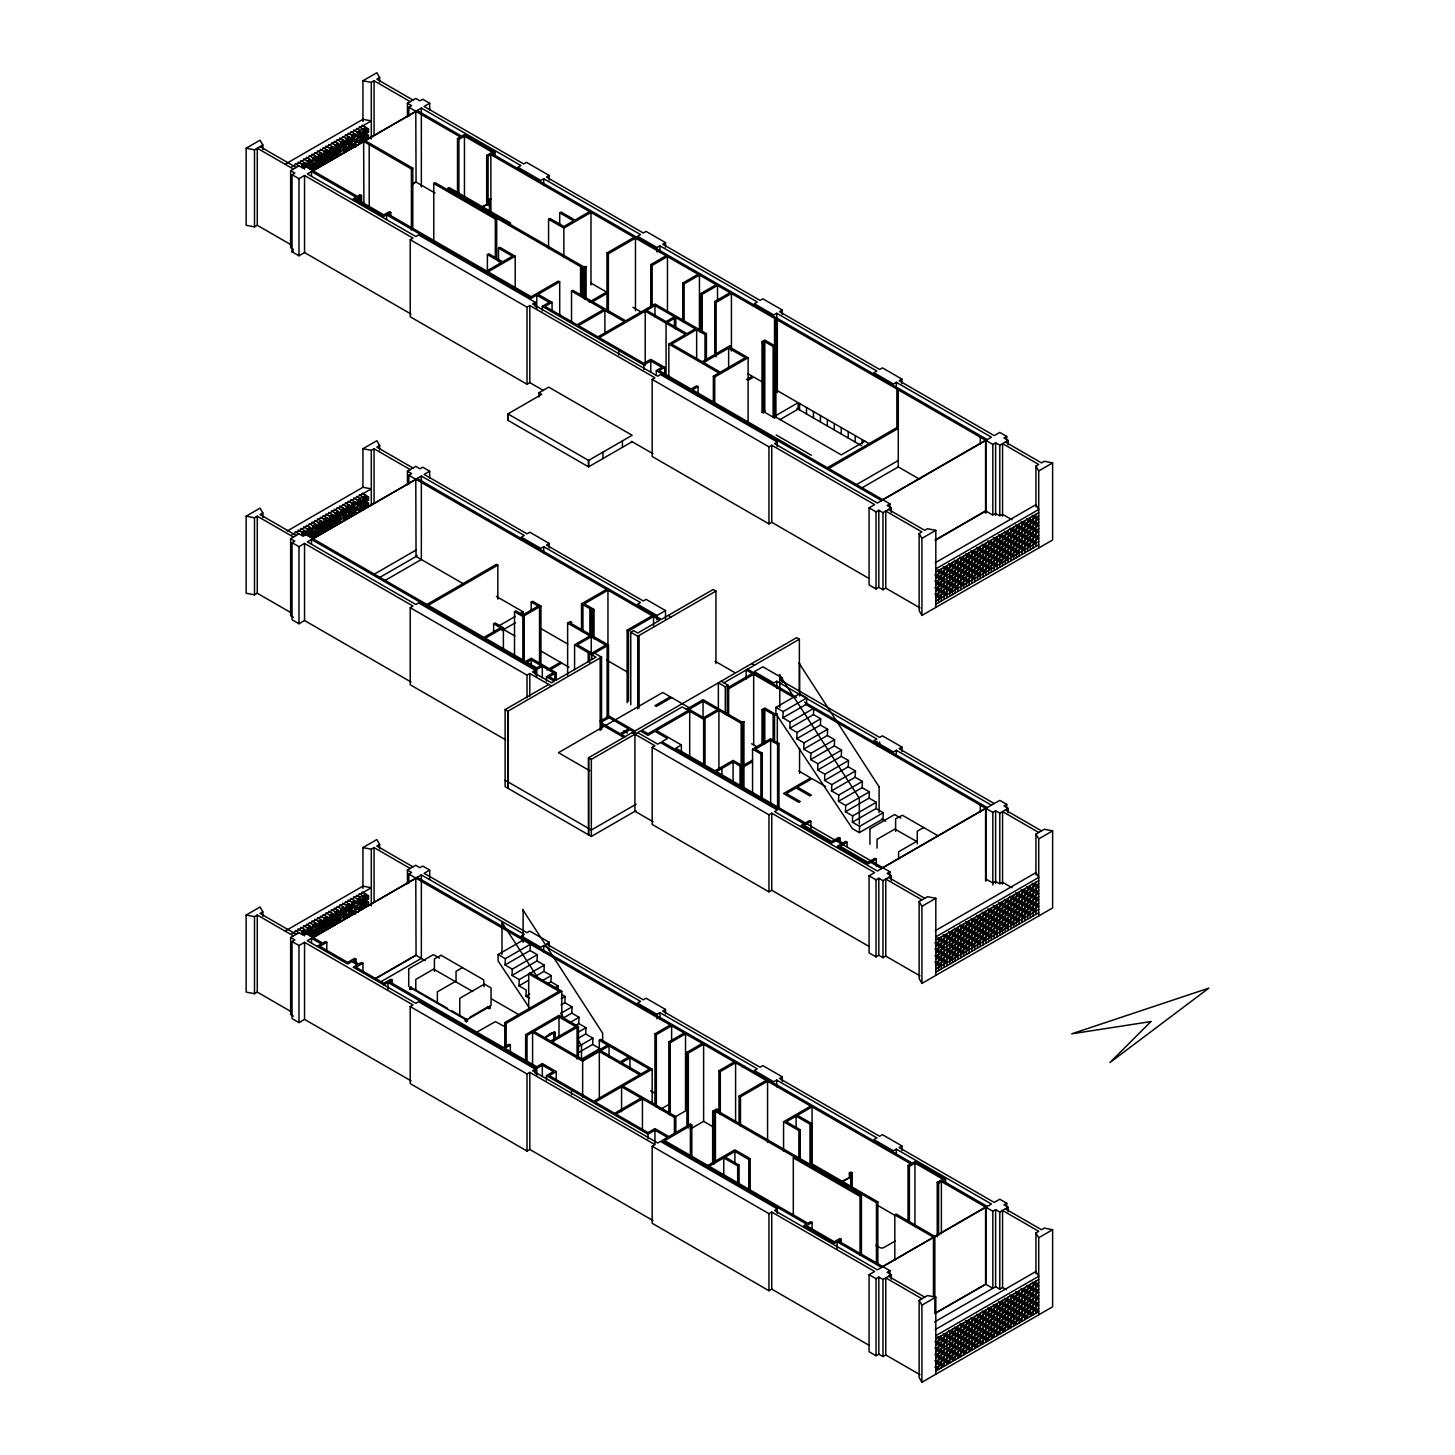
<?xml version="1.0" encoding="UTF-8"?>
<svg xmlns="http://www.w3.org/2000/svg" width="1455" height="1455" viewBox="0 0 1455 1455"><rect width="100%" height="100%" fill="white"/><g stroke="black" fill="none" stroke-linecap="round" stroke-linejoin="round"><path stroke-width="1.5" d="M505.049 964.956L505.34 958.7L530.366 944.259L530.075 950.515L505.049 964.956L512.287 969.139L537.313 954.68L530.075 950.515M512.014 975.396L537.04 960.955L544.261 965.12L519.235 979.579L512.014 975.396L512.287 969.139M529.529 998.366L525.91 996.275L526.183 990.018L518.962 985.835L519.235 979.579M537.04 960.955L537.313 954.68M534.367 976.942L543.988 971.394L544.261 965.12M547.08 984.053L550.936 981.816L551.209 975.559L543.988 971.394M557.993 990.164L558.174 985.999L550.936 981.816M560.993 1004.914L564.849 1002.695L565.122 996.439L561.503 994.347M564.104 1017.572L571.797 1013.135L572.07 1006.86L564.849 1002.695M574.907 1025.793L578.744 1023.574L579.035 1017.3L571.797 1013.135M577.999 1038.452L585.692 1033.996L585.983 1027.739L578.744 1023.574M579.181 1052.22L592.658 1044.435L592.931 1038.179L585.692 1033.996M782.863 717.824L806.507 704.184L813.745 708.367L790.101 722.007L782.863 717.824L783.154 711.568L806.779 697.927L799.559 693.744L775.915 707.403L775.915 713.823L852.394 828.623L859.341 832.624L882.985 818.983L883.258 812.727L876.037 808.543L852.394 822.202L859.632 826.367L883.258 812.727M789.829 728.264L813.454 714.623L820.693 718.788L797.049 732.447L789.829 728.264L790.101 722.007M796.776 738.704L820.42 725.063L827.64 729.228L803.997 742.887L796.776 738.704L797.049 732.447M803.724 749.143L827.368 735.502L834.588 739.667L810.962 753.308L803.724 749.143L803.997 742.887M806.507 704.184L806.779 697.927M810.671 759.583L834.315 745.924L841.554 750.107L817.91 763.748L810.671 759.583L810.962 753.308M813.454 714.623L813.745 708.367M817.637 770.022L841.263 756.364L848.501 760.547L824.858 774.187L817.637 770.022L817.91 763.748M820.42 725.063L820.693 718.788M824.585 780.444L848.229 766.803L855.449 770.968L831.824 784.627L824.585 780.444L824.858 774.187M827.368 735.502L827.64 729.228M831.533 790.883L855.176 777.243L862.397 781.408L838.771 795.067L831.533 790.883L831.824 784.627M834.315 745.924L834.588 739.667M838.48 801.323L862.124 787.682L869.363 791.847L845.719 805.488L838.48 801.323L838.771 795.067M841.263 756.364L841.554 750.107M845.446 811.763L869.072 798.104L876.31 802.287L852.666 815.928L845.446 811.763L845.719 805.488M848.229 766.803L848.501 760.547M852.394 822.202L852.666 815.928M855.176 777.243L855.449 770.968M859.341 832.624L859.632 826.367M862.124 787.682L862.397 781.408M869.072 798.104L869.363 791.847M876.037 808.543L876.31 802.287M291.527 245.058L257.28 225.289L254.498 226.889L246.15 225.289L246.15 148.21L260.045 140.189L262.828 145.009L262.828 149.538M362.95 121.583L362.95 80.771L376.845 72.75L379.628 77.57L379.628 82.098M246.15 148.21L254.498 149.81L262.828 145.009M362.95 80.771L371.298 82.389L374.062 80.771L410.219 101.65M379.628 77.57L376.845 79.17L413.002 100.049M285.289 164.142L362.95 119.31L371.298 120.911L291.891 166.761M293.419 249.369L290.636 247.75L290.636 170.69L298.984 165.87M407.436 116.855L407.436 103.25L415.784 98.431L419.949 100.85L422.732 99.249L429.698 103.25L429.698 110.053M353.674 130.022L368.515 138.571L368.515 135.37L310.115 169.089L310.115 159.45L307.332 161.05L307.332 167.471L368.515 132.15L368.515 128.949L301.767 167.471L301.767 164.269L304.55 162.669L304.55 169.089M411.074 314.08L304.55 252.57L298.984 255.789L292.037 251.77L292.037 174.709L294.819 173.09L290.636 170.69M305.932 166.67L303.149 168.289L295.274 163.724M408.837 116.345L408.837 107.27L411.62 105.669L407.436 103.25M292.037 174.709L298.984 178.71L304.55 175.509L413.002 238.129L410.219 239.729L410.219 316.79L527.019 384.229L529.802 382.629L543.497 390.522M777.316 446.558L777.316 442.029L774.533 443.63L877.42 503.048L991.437 437.209L896.335 382.301L893.388 383.993L873.928 372.753L876.874 371.061L776.752 313.262L773.805 314.953L754.345 303.713L757.291 302.022L659.952 245.822L657.005 247.532L637.545 236.292L640.491 234.582L543.715 178.71L540.769 180.42L517.962 167.252L520.908 165.543L421.35 108.07L307.332 173.909L415.784 236.51L418.567 234.91L535.367 302.349L535.367 306.878M429.698 103.25L424.132 106.47L523.691 163.942L526.474 162.342L549.263 175.509L549.263 180.038M313.171 170.853L416.057 111.453M370.589 143.79L369.206 144.591L369.206 208.065M361.549 202.372L361.549 195.57L360.167 194.77L357.384 196.37L298.057 162.123M457.507 192.988L457.507 138.571L460.289 136.97L408.837 107.27M361.549 195.57L356.002 198.789L383.811 214.849L389.358 211.63L390.758 212.43L390.758 216.959M457.507 138.571L458.889 139.389L464.454 136.17L492.263 152.229L486.698 155.43L486.698 205.3M363.914 205.01L363.641 141.39L411.401 168.962L412.784 168.162L412.784 229.363M292.037 251.77L293.419 250.969M411.911 184.167L415.784 181.93M412.183 184.33L416.057 182.093L434.99 193.024M433.772 240.148L433.772 183.476L435.154 182.675L581.945 267.429L580.563 268.229L580.563 295.42M542.315 310.897L542.315 306.368L549.263 302.349L536.75 295.129L531.202 298.33L386.594 214.849L383.811 216.449L353.219 198.789L356.002 197.189L311.497 171.49L311.497 176.019M390.758 212.43L387.976 214.031L531.202 296.729L558.302 281.07L559.702 281.87L559.702 315.881M486.698 155.43L488.098 156.231L490.862 154.63L634.089 237.329L606.971 252.97L606.971 309.642M495.046 156.758L495.046 152.229L492.263 153.83L987.272 439.628M472.93 204.482L474.33 203.682M489.498 199.862L490.917 199.044L488.098 199.044L489.498 199.862L489.498 212.721M481.096 207.174L489.498 203.136L481.805 207.574M549.263 175.509L546.498 177.11L643.274 232.982L646.056 231.381L665.517 242.621L665.517 247.15M433.772 183.476L495.318 219.014L496.701 218.214L496.701 259.008M509.268 223.852L510.65 223.052L449.104 187.513L447.722 188.332L583.346 266.629L586.11 266.629L586.11 298.348M487.389 270.448L487.389 254.589L488.789 253.77L502.684 261.809L512.415 256.189L498.519 248.15L498.519 261.755M498.519 248.15L499.902 247.35L515.197 256.189L515.197 287.926M548.571 248.732L548.571 219.25L549.972 218.45L563.867 226.489L573.597 220.869L559.702 212.83L559.702 224.161M559.702 212.83L561.084 212.03L574.998 220.069L589.602 211.63M486.698 271.03L501.302 262.609L487.389 254.589M488.098 271.849L515.197 256.189M548.571 219.25L563.867 228.089L590.985 212.43L590.985 284.962M559.702 281.87L538.15 294.31L552.045 302.349L552.045 311.406M580.563 268.229L581.945 269.029L586.11 266.629M606.971 252.97L608.372 253.77L635.471 238.129L666.063 255.789L650.767 264.61L650.767 307.678M410.219 239.729L527.019 307.169L529.802 305.55L654.95 377.809L652.167 379.409L652.167 456.488L768.968 523.909L771.75 522.309L868.817 578.344M535.367 302.349L532.585 303.95L657.733 376.208L660.515 374.59L777.316 442.029M552.045 302.349L545.098 306.368L577.071 324.829L603.498 309.569L571.524 291.109L571.524 322.846M571.524 291.109L572.906 290.309L625.741 320.809L654.95 303.95L706.403 333.65L706.403 360.858M665.517 242.621L662.734 244.222L760.074 300.421L762.838 298.821L782.317 310.06L782.317 314.589M650.767 264.61L652.167 265.41L667.463 256.589L698.054 274.249L682.759 283.07L682.759 321.61M589.239 302.076L606.553 292.073L590.966 283.07M591.585 302.331L607.954 292.873M291.527 613.01L257.28 593.24L254.498 594.84L246.15 593.24L246.15 516.179L260.045 508.141L262.828 512.96L262.828 517.489M287.235 530.984L362.95 487.28L362.95 448.74L376.845 440.719L379.628 445.521L379.628 450.068M604.898 310.37L578.472 325.629L597.932 336.869L624.359 321.61L604.898 310.37L604.898 333.05M246.15 516.179L254.498 517.78L257.28 516.179L293.419 537.04M262.828 512.96L260.045 514.561L296.202 535.44M362.95 448.74L371.298 450.341L374.062 448.74L410.219 469.619M379.628 445.521L376.845 447.14L413.002 468.001M682.759 283.07L684.141 283.889L699.437 275.05L716.133 284.689L700.837 293.51L700.837 332.049M668.845 378.1L668.845 344.089L685.541 334.45L645.22 311.17L599.333 337.669L643.819 363.35L650.767 359.349L664.68 367.369L664.68 374.171M674.411 316.79L654.95 305.55L646.602 310.37L666.063 321.61L674.411 316.79L674.411 328.121M700.837 293.51L702.219 294.31L717.515 285.489L730.028 292.71L714.732 301.549L714.732 355.948M291.891 534.731L371.298 488.88L362.95 487.28M538.987 397.015L538.987 392.741L548.717 387.121L632.143 435.281L588.584 460.435L588.548 466.873L632.143 441.702M293.419 617.32L290.636 615.72L290.636 538.659L298.984 533.84M407.436 484.824L407.436 471.22L415.784 466.4L419.949 468.801L422.732 467.201L429.698 471.22L429.698 478.022M675.811 317.59L667.463 322.41L686.924 333.65L695.272 328.83L675.811 317.59L675.811 328.939M353.674 497.974L368.515 506.54L368.515 503.321L310.115 537.04L310.115 527.419L307.332 529.02L307.332 535.44L368.515 500.12L368.515 496.901L301.767 535.44L301.767 532.221L304.55 530.62L304.55 533.84M411.074 682.031L304.55 620.539L298.984 623.74L292.037 619.739L292.037 542.66L294.819 541.06L290.636 538.659M305.932 534.64L303.149 536.24L295.274 531.693M408.837 484.297L408.837 475.239L411.62 473.621L407.436 471.22M714.732 301.549L716.133 302.349L731.429 293.51L775.915 319.209L774.533 320.009L774.533 417.949L775.915 417.149L841.263 454.869L864.907 441.229M292.037 542.66L298.984 546.68L304.55 543.461L413.002 606.08L410.219 607.699L410.219 684.759L505.613 739.831M665.517 619.648L665.517 610.573L657.005 615.483L637.545 604.243L640.491 602.552L543.715 546.68L540.769 548.371L521.308 537.131L524.237 535.44L421.35 476.04L307.332 541.86L415.784 604.48L418.567 602.879L535.367 670.3L535.367 674.847M429.698 471.22L424.132 474.421L527.019 533.84L529.802 532.221L549.263 543.461L549.263 548.008M313.171 538.805L416.057 479.404M706.403 333.65L705.002 334.45L696.654 329.648L671.628 344.089L702.219 361.749L730.028 345.69L731.429 346.49L730.028 347.309L748.106 357.73L748.106 423.478M542.315 306.368L643.819 364.969L650.767 360.949L661.898 367.369L656.332 370.589L656.332 375.117M664.68 367.369L659.115 370.589L691.107 389.049L696.654 385.83L698.054 386.63L698.054 395.705M782.317 310.06L779.534 311.661L879.638 369.461L882.421 367.86L901.9 379.1L901.9 383.629M728.646 348.109L703.62 362.55L720.298 372.189L745.324 357.73L728.646 348.109L728.646 368.497M774.533 320.009L777.316 320.009L992.837 444.43L995.62 442.829L999.785 445.248L1008.133 440.429L1008.133 444.957M762.02 341.689L764.803 340.07L775.915 346.49L774.533 347.309L764.803 341.689L762.02 341.689L762.02 412.329L764.803 412.329L774.533 417.949M713.35 403.399L713.35 376.208L718.915 372.989L668.845 344.089M698.054 386.63L692.489 389.849L889.933 503.848L889.933 508.377M713.35 376.208L714.732 377.009L748.106 357.73M373.353 574.707L416.057 550.045M417.185 555.519L415.784 556.319L463.709 583.982M379.173 577.762L416.057 556.483L415.784 479.241M384.466 580.818L421.35 559.52L421.35 476.04M746.506 379.537L752.271 376.208L747.688 373.553M747.888 380.337L753.672 377.009L763.348 382.592M426.533 604.698L496.428 564.34L497.828 565.14L497.828 599.151M427.934 605.498L497.828 565.14M762.02 412.329L764.803 410.728M549.263 543.461L546.498 545.079L643.274 600.951L646.056 599.333L665.517 610.573M774.533 416.348L798.158 402.689L798.158 409.11L779.989 419.622M652.167 379.409L768.968 446.849L771.75 445.248L874.637 504.649L869.072 507.85L869.072 584.928L876.037 588.948L878.82 587.329L882.985 589.748L885.768 588.129L920.015 607.917M901.9 379.1L899.117 380.701L994.22 435.609L999.785 432.39L1006.733 436.409L1006.733 440.938M493.645 632.816L493.645 623.74L495.046 622.94L503.394 627.76L503.394 650.421M514.506 657.042L514.506 611.7L515.907 610.9L522.854 614.919L538.15 606.08L531.202 602.079L531.202 611.136M531.202 602.079L532.585 601.261L540.933 606.08L540.933 665.026M498.101 626.323L515.434 616.32M519.271 614.083L523.127 611.864L523.127 616.156M503.394 627.76L485.315 638.199L525.637 661.479L531.202 658.26L556.228 672.719L556.228 679.521M514.506 611.7L522.854 616.52L540.933 606.08M501.957 630.524L515.434 622.74M581.527 631.034L581.527 603.843L606.553 589.384M827.004 467.928L896.88 427.588L898.281 428.388L828.386 468.728M567.632 675.247L567.632 623.104L570.415 621.503L571.797 622.304L570.415 623.104L608.499 645.092L608.499 717.642M589.875 635.198L589.875 610.263L591.257 609.463L581.527 603.843M589.875 610.263L591.257 611.064L594.04 609.463L594.04 638.927M531.202 659.879L527.019 662.28L536.75 667.9L540.933 665.499L531.202 659.879L531.202 666.663M574.58 669.718L574.58 644.783L589.875 635.944L567.632 623.104M591.257 636.744L577.362 644.783L591.821 653.131L605.717 645.092L591.257 636.744L591.257 654.877M855.576 485.152L898.281 460.489M410.219 607.699L527.019 675.12L529.802 673.519L551.5 686.051M535.367 670.3L532.585 671.919L551.5 682.832L554.282 681.231L546.498 676.739L546.498 681.267M311.497 543.988L311.497 539.459L536.75 669.5L542.315 666.299L554.828 673.519L554.828 680.322M861.396 488.207L898.281 466.91L919.76 479.313M546.971 670.028L560.393 662.28M550.281 669.718L561.794 663.08M546.498 676.739L553.446 672.719M627.141 702.71L627.141 630.161L652.167 615.72M556.228 672.719L549.263 676.739L555.664 680.431L595.986 657.151L574.58 644.783M627.141 630.161L628.524 630.979L653.55 616.52L653.55 625.595M608.499 645.092L591.821 654.732L591.821 659.261M630.761 704.784L630.761 632.252L633.525 630.652L637.708 633.052L659.952 620.212L408.837 475.239M636.053 810.635L591.33 836.443L505.121 786.664L505.121 709.604L548.717 684.432M601.552 729.683L601.552 657.151L507.922 711.204L505.121 709.604M630.761 632.252L637.708 636.271L715.951 591.094L715.951 663.625M882.676 499.647L985.581 440.247L985.581 512.778M869.072 507.85L876.037 511.869L878.82 510.269L882.985 512.669L891.333 507.85L891.333 512.396M889.933 503.848L887.15 505.449L891.333 507.85M1006.733 436.409L1003.95 438.01L1008.133 440.429M291.527 1011.88L257.28 992.092L254.498 993.71L246.15 992.092L246.15 915.031L260.045 907.011L262.828 911.812L262.828 916.359M362.95 888.405L362.95 847.592L376.845 839.571L379.628 844.391L379.628 848.92M246.15 915.031L254.498 916.632L257.28 915.031L293.419 935.911M262.828 911.812L260.045 913.431L296.202 934.292M362.95 847.592L371.298 849.211L374.062 847.592L410.219 868.471M379.628 844.391L376.845 845.992L413.002 866.871M1005.35 442.029L1041.489 462.908L1044.272 461.29L1052.62 462.908L1052.62 539.969L921.924 615.429L919.142 610.609L919.142 533.549L921.924 531.948L885.768 511.069L885.768 588.129M1035.942 506.922L1035.942 466.109L1038.725 464.509L1002.568 443.63L1002.568 516.161M599.969 721.316L607.663 716.879M921.924 615.429L921.924 538.368L935.82 530.329L935.82 607.408M1038.725 547.989L1038.725 470.929L1052.62 462.908M935.092 540.041L985.581 510.887L992.837 515.088L995.62 513.47L999.785 515.888L1002.568 514.288L1012.08 519.781M935.401 540.205L985.872 511.069M670.246 696.8L654.95 705.639L656.332 706.439L671.628 697.6M285.289 930.964L362.95 886.131L371.298 887.732L291.891 933.583M799.377 691.398L799.377 639.254L796.613 637.654L588.584 757.764L588.584 834.824L588.548 757.764L591.33 759.383L640.491 730.992L648.002 735.339L654.95 731.319L667.463 738.54L661.898 741.759L803.978 823.785M723.917 682.832L799.377 639.254M935.219 562.794L1035.942 504.649L1038.725 509.468L935.82 568.869M293.419 1016.19L290.636 1014.572L290.636 937.511L298.984 932.691M407.436 883.676L407.436 870.072L415.784 865.252L419.949 867.671L422.732 866.052L429.698 870.072L429.698 879.147M686.378 709.331L703.056 699.691L741.159 721.68L743.942 721.68L743.942 787.428M718.352 710.04L718.352 682.832L725.299 686.851L728.082 685.232L728.082 714.714M687.76 710.131L703.056 701.292L703.056 717.169M688.324 710.44L648.002 733.72L641.873 730.192L682.195 706.912L703.62 719.279L718.915 710.44L718.915 769.386M727.245 715.169L727.245 687.96L752.271 673.519M353.674 896.826L368.515 905.392L368.515 902.191L310.115 935.911L310.115 926.271L307.332 927.872L307.332 934.292L368.515 898.972L368.515 895.771L301.767 934.292L301.767 931.091L304.55 929.472L304.55 935.911M727.245 687.96L728.646 688.779L753.672 674.32L753.672 744.596M411.074 1080.883L304.55 1019.391L298.984 1022.61L292.037 1018.591L292.037 941.53L294.819 939.912L290.636 937.511M305.932 933.492L303.149 935.092L295.274 930.545M408.837 883.149L408.837 874.091L411.62 872.491L407.436 870.072M935.82 572.088L1038.725 512.669M935.82 575.289L1038.725 515.888M292.037 941.53L298.984 945.532L304.55 942.331L413.002 1004.95L410.219 1006.551L410.219 1083.611L527.019 1151.051L529.802 1149.45L652.986 1220.563M777.316 1213.379L777.316 1208.85L774.533 1210.451L877.42 1269.851L991.437 1204.031L896.335 1149.123L893.388 1150.814L873.928 1139.574L876.874 1137.883L776.752 1080.083L773.805 1081.774L754.345 1070.534L757.291 1068.843L659.952 1012.644L657.005 1014.353L637.545 1003.113L640.491 1001.404L543.715 945.532L540.769 947.241L521.308 936.001L524.237 934.292L421.35 874.892L307.332 940.712L347.654 963.992L351.819 961.591L357.384 964.811L353.219 967.211L415.784 1003.332L418.567 1001.731L535.367 1069.17L535.367 1073.699M429.698 870.072L424.132 873.291L527.019 932.691L529.802 931.091L549.263 942.331L549.263 946.859M313.171 937.675L416.057 878.256M935.82 578.508L1038.725 519.089L1032.232 515.343M935.82 581.709L1038.725 522.309M868.817 946.314L771.75 890.278L768.968 891.879L652.167 824.439L652.167 747.379L654.95 745.76L632.143 732.611M717.515 709.64L703.62 717.679L689.161 709.331M935.82 584.928L1038.725 525.528L1026.666 518.562M935.82 588.129L1038.725 528.729M317.063 946.332L321.228 943.931L311.497 938.311L311.497 942.84M991.437 805.179L896.335 750.271L893.388 751.962L873.928 740.722L876.874 739.031L776.752 681.231L773.805 682.922L754.345 671.683L762.838 666.772L782.317 678.012L782.317 682.54M782.317 678.012L779.534 679.612L879.638 737.412L882.421 735.812L901.9 747.052L901.9 751.58M326.793 951.388L326.793 942.331L319.845 946.332L347.654 962.392L354.602 958.372L356.002 959.191L356.002 963.719M935.82 591.348L1038.725 531.948L1021.101 521.781M935.82 594.568L1038.725 535.149M935.82 597.769L1038.725 538.368L1015.535 524.982M681.358 754.036L681.358 744.96L675.811 748.179L715.023 770.823L733.084 760.383L741.432 765.203L741.432 787.864M935.82 600.988L1038.725 541.569M935.82 604.189L1038.725 544.788M762.02 743.651L762.02 709.64L764.803 708.039L775.915 714.46M701.674 700.492L741.159 723.299L743.942 721.68M762.02 709.64L764.803 709.64L774.533 715.26L777.316 713.659L777.316 743.123M356.002 959.191L353.219 960.791L358.785 963.992L361.549 962.392L362.95 963.192L362.95 972.267M636.053 804.215L591.33 830.023L505.14 780.244M362.95 963.192L356.002 967.211L383.811 983.271L390.758 979.251L392.141 980.052L392.141 984.58M752.562 794.466L752.562 749.143L770.641 738.704L778.971 743.523L778.971 809.253M741.432 765.203L740.049 766.003L733.084 761.984L716.406 771.623L889.933 871.8L889.933 876.346M778.971 743.523L777.588 744.323L770.641 740.304L755.345 749.143L762.293 753.163L762.293 798.486M752.562 749.143L760.892 753.963L762.293 753.163M742.941 765.603L752.635 760.019M375.008 978.706L415.784 955.171L425.26 960.646M375.299 978.869L416.057 955.335L415.784 878.111M742.396 767.531L752.09 761.947M380.573 981.925L421.35 958.39L421.35 874.892M408.764 968.83L433.39 954.625L439.519 958.154M383.811 984.871L387.976 982.471L536.75 1068.37L542.315 1065.151L553.446 1071.571L546.498 1075.591L546.498 1080.119M392.141 980.052L389.358 981.652L503.394 1047.491L508.941 1044.272L510.341 1045.072L510.341 1051.874M410.783 987.945L411.838 987.327L411.838 988.964L409.71 988.964L409.71 987.327L466.4 1020.064L490.062 1006.405M409.71 988.964L410.783 988.345M462.435 967.593L456.052 971.285L456.052 981.889M529.438 1008.006L498.101 960.955L498.101 954.535L523.127 940.076M455.36 981.47L437.355 991.874L437.355 1003.295M652.167 747.379L768.968 814.8L771.75 813.2L874.637 872.6L869.072 875.819L869.072 952.88L876.037 956.899L878.82 955.298L882.985 957.699L885.768 956.099L920.015 975.868M549.263 942.331L546.498 943.931L643.274 999.803L646.056 998.203L665.517 1009.443L665.517 1013.971M901.9 747.052L899.117 748.652L994.22 803.56M528.692 1010.061L528.692 973.795L530.075 972.995M518.962 985.835L528.583 980.27M470.038 1017.136L488.243 1006.642M465.345 1021.083L466.4 1021.701L466.4 1018.846L465.345 1019.446L465.345 1021.083L467.455 1021.083L467.455 1019.446M487.952 1008.024L489.007 1008.642L487.952 1006.405L487.952 1008.024L490.062 1008.024L490.062 1005.587M810.926 828.168L810.926 821.366L803.978 825.385L831.787 841.445L838.735 837.425L840.117 838.226L840.117 842.772M466.4 1021.701L467.455 1021.083M489.007 1008.642L490.062 1008.024M541.587 981.125L551.209 975.559M525.91 996.275L529.765 994.056M477.04 1032.05L495.391 1021.628L506.285 1027.412M554.319 988.218L558.174 985.999M504.776 1047.545L504.776 1022.61L560.393 990.491M504.776 1022.61L506.158 1023.411L561.794 991.291L561.794 1018.5M561.266 998.657L565.122 996.439M840.117 838.226L831.787 843.045L801.196 825.385L809.544 820.565L810.926 821.366M841.517 843.845L837.352 846.264L867.944 863.924L876.274 859.105L876.274 865.907M869.999 828.768L894.607 814.564L900.736 818.092M847.083 846.774L847.083 842.245L840.117 846.264L867.944 862.306L874.892 858.305L876.274 859.105M560.521 1013.535L572.07 1006.86M525.637 1061.841L525.637 1034.65L559.011 1015.372L578.472 1026.612L578.472 1058.349M510.341 1045.072L504.776 1048.291L536.75 1066.751L542.315 1063.55L556.228 1071.571L556.228 1080.647M525.637 1034.65L527.019 1035.451L532.585 1032.232L582.637 1061.132L599.333 1051.51L639.654 1074.79L593.767 1101.271L549.263 1075.591L556.228 1071.571M559.011 1016.99L533.967 1031.431L550.663 1041.071L575.689 1026.612L559.011 1016.99L559.011 1037.379M548.735 1034.632L552.191 1032.632M569.396 1022.865L579.035 1017.3M545.552 1036.797L552.463 1032.795M545.152 1037.833L554.882 1032.213L554.882 1038.852M578.472 1026.612L552.045 1041.871L582.637 1059.531L607.663 1045.072L599.333 1040.27L599.333 1099.107M923.652 827.531L917.287 831.205L917.287 843.936M578.272 1032.195L585.983 1027.739M882.676 867.617L985.599 808.234L985.599 880.766M410.219 1006.551L527.019 1073.972L529.802 1072.371L654.95 1144.63L652.167 1146.231L652.167 1223.291L768.968 1290.73L771.75 1289.13L868.817 1345.166M535.367 1069.17L532.585 1070.771L657.733 1143.012L660.515 1141.411L777.316 1208.85M577.526 1047.073L592.931 1038.179M869.072 875.819L876.037 879.839L878.82 878.22L882.985 880.639L891.333 875.819L891.333 880.348M889.933 871.8L887.15 873.418L891.333 875.819M805.324 704.147L992.837 812.399L995.62 810.799L999.785 813.2L1008.133 808.38L1008.133 812.927M1006.733 808.907L1006.733 804.379L1003.95 805.979L1008.133 808.38M599.333 1040.27L600.715 1039.47L652.167 1069.17L652.167 1103.163M665.517 1009.443L662.734 1011.043L760.074 1067.243L762.838 1065.624L782.317 1076.864L782.317 1081.411M580.636 1059.731L599.878 1048.619L592.658 1044.435M609.063 1045.89L600.715 1050.692L620.194 1061.932L628.524 1057.13L609.063 1045.89L609.063 1057.221M604.334 1054.384L605.717 1053.584M614.065 1048.782L615.465 1047.964M662.734 1020.683L664.117 1019.882M654.95 1104.109L654.95 1033.85L670.246 1025.011L408.837 874.091M654.95 1033.85L656.332 1034.65L671.628 1025.811L684.141 1033.032L668.845 1041.871L668.845 1114.403M629.924 1057.93L621.576 1062.75L641.037 1073.972L649.385 1069.17L629.924 1057.93L629.924 1069.261M668.845 1041.871L670.246 1042.671L685.541 1033.85L702.219 1043.471L686.924 1052.311L686.924 1127.116M1035.942 874.873L1035.942 834.079L1044.272 829.259L1052.62 830.86L1052.62 907.938L921.924 983.398L919.142 978.578L919.142 901.5L927.472 896.698L935.82 898.299L935.82 975.359M921.924 983.398L921.924 906.32L935.82 898.299M1038.725 915.959L1038.725 838.898L1052.62 830.86M621.576 1086.83L595.15 1102.072L614.628 1113.311L641.037 1098.07L621.576 1086.83L621.576 1111.765M652.167 1069.17L622.958 1086.03L675.811 1116.531L675.811 1132.39M686.924 1052.311L688.324 1053.111L703.62 1044.272L734.211 1061.932L718.915 1070.771L718.915 1111.565M674.411 1133.19L674.411 1117.331L642.437 1098.871L616.011 1114.112L648.002 1132.59L654.95 1128.571L668.845 1136.591L690.398 1124.151L691.798 1124.951L691.798 1156.689M935.219 930.745L1035.942 872.618L1038.725 877.42L935.82 936.838M935.82 940.039L1038.725 880.639M935.82 943.258L1038.725 883.84M935.82 946.459L1038.725 887.059L1032.232 883.312M718.915 1070.771L720.298 1071.571L735.593 1062.75L766.185 1080.41L739.067 1096.052L739.067 1123.26M935.82 949.678L1038.725 890.278M660.17 1109.51L669.718 1103.981M935.82 952.88L1038.725 893.479L1026.666 886.532M743.378 1067.243L744.778 1066.442M935.82 956.099L1038.725 896.698M935.82 959.318L1038.725 899.899L1021.101 889.733M935.82 962.519L1038.725 903.119M935.82 965.738L1038.725 906.32L1015.535 892.952M674.065 1117.531L685.541 1110.911L685.541 1033.85M546.498 1075.591L648.002 1134.191L654.95 1130.171L667.463 1137.392L661.898 1140.611L806.507 1224.11L803.724 1225.71L834.315 1243.37L837.098 1241.77L881.585 1267.451M935.82 968.939L1038.725 909.539M935.82 972.158L1038.725 912.74M712.659 1163.436L712.659 1111.311L716.824 1108.91L718.206 1109.71L716.824 1110.511L876.456 1202.667L877.856 1201.866L877.856 1265.341M691.798 1124.951L664.68 1140.611L807.907 1223.291L810.671 1221.691L812.072 1222.491L812.072 1229.293M712.659 1111.311L715.424 1111.311L861.433 1195.61L861.433 1254.537M739.067 1096.052L740.468 1096.852L767.567 1081.211L910.794 1163.891L908.011 1165.491L908.011 1222.164M690.234 1129.08L703.62 1121.35L713.168 1126.861M782.317 1076.864L779.534 1078.482L879.638 1136.282L882.421 1134.664L901.9 1145.903L901.9 1150.45M707.785 1165.491L734.902 1149.85L750.198 1158.671L750.198 1190.408M783.572 1151.214L783.572 1121.75L810.671 1106.091M709.167 1166.292L723.772 1157.871L737.685 1165.891L739.067 1165.091L739.067 1185.498M750.198 1158.671L748.798 1159.471L734.902 1151.451L725.172 1157.071L739.067 1165.091M811.381 1164.146L811.381 1123.351L809.98 1124.151L796.085 1116.13L786.355 1121.75L800.25 1129.771L800.25 1159.235M783.572 1121.75L798.868 1130.571L800.25 1129.771M793.302 1214.543L793.302 1157.871L794.685 1157.071M809.707 1164.146L811.108 1163.327L877.856 1201.866M828.059 1176.331L829.459 1175.531M652.167 1146.231L768.968 1213.67L771.75 1212.051L874.637 1271.47L869.072 1274.671L869.072 1351.75L876.037 1355.751L878.82 1354.15L882.985 1356.569L885.768 1354.951L920.015 1374.72M849.374 1177.15L849.374 1172.876L850.775 1172.057L852.194 1172.876L852.194 1187.862M849.374 1172.876L852.194 1172.876M901.9 1145.903L899.117 1147.522L994.22 1202.43L999.785 1199.211L1006.733 1203.23L1006.733 1207.759M840.444 1182.097L850.775 1176.95L841.154 1182.515M812.072 1222.491L806.507 1225.71L834.315 1241.77L839.881 1238.551L841.263 1239.351L841.263 1243.88M908.011 1165.491L909.411 1166.292L914.959 1163.091L942.767 1179.15L937.22 1182.351L937.22 1236.75M793.302 1157.871L860.032 1196.41L861.433 1195.61M841.263 1239.351L838.48 1240.951L889.933 1270.67L889.933 1275.198M937.22 1182.351L938.602 1183.151L941.385 1181.551L992.837 1211.251L995.62 1209.651L999.785 1212.051L1008.133 1207.25L1008.133 1211.779M945.55 1183.679L945.55 1179.15L942.767 1180.751L987.272 1206.431M894.807 1260.212L894.807 1214.87L896.189 1214.07L934.856 1236.386L934.856 1313.447L985.872 1284.31L985.872 1207.25M895.298 1240.97L883.913 1247.535A2.91 1.673 0 0 1 879.802 1247.535L875.928 1245.298M882.712 1266.487L985.599 1207.086L985.599 1284.147L934.856 1313.447M869.072 1274.671L876.037 1278.69L878.82 1277.09L882.985 1279.491L891.333 1274.671L891.333 1279.218M889.933 1270.67L887.15 1272.27L891.333 1274.671M1006.733 1203.23L1003.95 1204.831L1008.133 1207.25M1005.35 1208.85L1041.489 1229.711L1044.272 1228.111L1052.62 1229.711L1052.62 1306.79L921.924 1382.25L919.142 1377.43L919.142 1300.37L927.472 1295.55L935.82 1297.151L935.82 1374.229M1035.942 1273.725L1035.942 1232.931L1038.725 1231.33L1002.568 1210.451L1002.568 1287.53L1006.369 1289.712M921.924 1382.25L921.924 1305.19L935.82 1297.151M1038.725 1314.811L1038.725 1237.75L1052.62 1229.711M934.583 1321.958L995.62 1286.711L999.785 1289.13L1002.568 1287.53M935.219 1329.615L1035.942 1271.47L1038.725 1276.29L935.82 1335.69M935.82 1338.891L1038.725 1279.491M935.82 1342.11L1038.725 1282.71M935.82 1345.329L1038.725 1285.911L1032.232 1282.164M935.82 1348.53L1038.725 1289.13M935.82 1351.75L1038.725 1292.331L1026.666 1285.383M935.82 1354.951L1038.725 1295.55M935.82 1358.17L1038.725 1298.769L1021.101 1288.584M935.82 1361.371L1038.725 1301.97M935.82 1364.59L1038.725 1305.19L1015.535 1291.804M935.82 1367.791L1038.725 1308.391M935.82 1371.01L1038.725 1311.61L1009.988 1295.023M879.093 812.563L879.093 786.991M577.853 1039.725L581.527 1045.527M441.156 955.317L434.408 958.881L434.408 971.449M935.82 530.329L927.472 528.729L924.707 530.329L888.55 509.468M495.046 152.229L464.454 134.569L461.672 136.17L417.185 110.489M362.022 125.203L368.515 128.949M359.24 126.803L368.515 132.15M356.457 128.404L360.167 130.55L360.167 143.39L345.326 134.824M362.022 131.623L368.515 135.37M350.891 131.623L365.732 140.189L365.732 127.331L357.384 132.15L357.384 141.79M365.041 140.589L412.784 168.162M348.109 133.223L354.602 136.97M359.24 139.644L362.95 141.79L362.95 128.949M342.562 136.443L351.819 141.79M354.602 143.39L358.312 145.536M339.779 138.043L355.529 147.137M632.943 307.296L640.637 311.734M776.879 390.413L869.072 443.63M336.996 139.644L346.254 145.009M348.109 146.064L351.819 148.21L351.819 135.37L354.602 133.769L354.602 146.609M1009.988 528.201L1035.942 543.188M334.214 141.262L349.036 149.81L349.036 136.97L346.254 138.571L346.254 151.429L342.562 149.283M796.904 408.4L861.596 445.739M331.431 142.863L340.706 148.21M1004.423 531.402L1030.376 546.389M328.648 144.463L340.706 151.429M325.865 146.064L340.706 154.63L340.706 141.79L343.489 140.189L343.489 153.03M998.858 534.622L1024.811 549.608M323.083 147.683L337.924 156.249L337.924 143.39L335.141 145.009L335.141 157.849L320.3 149.283M993.292 537.823L1019.246 552.809M317.517 150.883L332.358 159.45L332.358 146.609L329.576 148.21L329.576 161.05L314.753 152.502M987.727 541.042L1013.68 556.028M311.97 154.103L326.793 162.669L326.793 149.81L324.01 151.429L324.01 164.269L309.188 155.703M982.18 544.243L1008.133 559.229M306.405 157.304L312.898 161.05M314.753 162.123L321.228 165.87L321.228 153.03L318.445 154.63L318.445 167.471L303.622 158.922M976.614 547.462L1002.568 562.448M300.839 160.523L315.68 169.089L315.68 156.249L312.898 157.849L312.898 170.69M776.188 434.99L811.326 455.269M971.049 550.681L997.002 565.668M656.332 370.589L881.585 500.629M260.045 146.609L296.202 167.471M965.483 553.882L991.437 568.869M293.419 169.089L257.28 148.21L257.28 225.289M959.918 557.101L985.872 572.088M954.353 560.302L980.324 575.289M948.805 563.521L974.759 578.508M943.24 566.723L969.194 581.709M937.675 569.942L946.95 575.289M948.805 576.362L963.628 584.928M934.892 574.761L944.168 580.108M946.023 581.182L958.063 588.129M934.892 581.182L952.516 591.348M934.892 587.602L946.95 594.568M934.892 594.022L941.385 597.769M631.488 441.32L652.986 453.742M538.987 392.741L541.769 394.341L507.922 413.875L507.904 420.313L588.548 466.873L588.584 460.435L507.904 413.893L507.922 420.295M715.951 591.094L713.168 589.493L661.334 619.412L417.185 478.44M1006.733 804.379L999.785 800.359L877.42 870.999L774.533 811.599L777.316 809.999L660.515 742.559L657.733 744.16L637.708 732.611M668.3 615.392L671.082 617.011M751.726 663.571L754.508 665.171M1005.35 809.999L1041.489 830.86M1038.725 832.478L1002.568 811.599L1002.568 884.131M747.561 669.191L796.667 697.545M804.542 702.074L987.272 807.58M794.303 697.782L746.16 669.991L746.16 679.049M715.133 661.261L734.72 672.574M775.915 707.403L783.154 711.568M721.134 681.231L728.082 685.232M594.04 609.463L584.31 603.843L607.954 590.184L607.954 662.716M362.022 493.154L368.515 496.901M359.24 494.773L368.515 500.12M356.457 496.373L360.167 498.519L360.167 511.36L345.326 502.793M362.022 499.574L368.515 503.321M937.838 835.716L902.391 815.255L895.625 818.801L895.625 831.387M350.891 499.574L365.732 508.141L365.732 495.3L357.384 500.12L357.384 509.759M348.109 501.193L354.602 504.94M359.24 507.613L362.95 509.759L362.95 496.901M1012.08 887.732L1002.568 882.239L999.785 883.84L995.62 881.439L992.837 883.039L985.599 878.875M342.562 504.394L351.819 509.759M353.674 510.814L357.384 512.96M339.779 506.013L354.602 514.561L354.602 501.72L351.819 503.321L351.819 516.179L348.109 514.033M496.428 596.459L523.127 611.864M594.604 653.131L601.552 657.151M606.553 660.024L627.542 672.137M689.252 707.767L662.734 692.471L558.447 752.672L589.839 770.804M751.617 743.778L757.091 746.942M798.922 771.095L810.671 777.879L783.572 793.539L798.868 802.36L800.25 801.56L786.355 793.539L796.085 787.919L809.98 795.94L811.381 795.139L797.467 787.119L812.072 778.68L825.622 786.5M881.748 818.91L885.622 821.147M336.996 507.613L346.254 512.96M1009.988 896.153L1035.942 911.139M334.214 509.214L349.036 517.78L349.036 504.94L346.254 506.54L346.254 519.38L342.562 517.252M540.533 628.342L567.723 644.038M331.431 510.814L340.706 516.179M1004.423 899.372L1030.376 914.358M328.648 512.433L340.706 519.38M325.865 514.033L340.706 522.6L340.706 509.759L343.489 508.141L343.489 520.999M998.858 902.573L1024.811 917.559M323.083 515.634L337.924 524.2L337.924 511.36L335.141 512.96L335.141 525.801L320.3 517.252M993.292 905.792L1019.246 920.779M317.517 518.853L332.358 527.419L332.358 514.561L329.576 516.179L329.576 529.02L314.753 520.454M493.645 623.74L500.611 627.76L483.915 637.399L298.057 530.093M501.83 628.469L514.888 635.999M541.278 651.24L568.96 667.227M987.727 908.993L1013.68 923.98M311.97 522.054L326.793 530.62L326.793 517.78L324.01 519.38L324.01 532.221L309.188 523.673M982.18 912.212L1008.133 927.199M306.405 525.273L312.898 529.02M314.753 530.093L321.228 533.84L321.228 520.999L318.445 522.6L318.445 535.44L303.622 526.874M681.358 744.96L656.332 730.519L689.706 711.24L689.706 756.582M976.614 915.431L1002.568 930.418M847.083 842.245L845.682 841.445L842.9 843.045L837.352 839.844M300.839 528.492L315.68 537.04L315.68 524.2L312.898 525.801L312.898 538.659M971.049 918.632L997.002 933.619M869.326 861.506L881.585 868.599M608.081 715.496L634.78 730.919M888.55 877.42L924.707 898.299M965.483 921.852L991.437 936.838M635.762 733.084L629.924 729.719L621.576 734.539L625.468 736.776M921.924 899.899L885.768 879.038L885.768 956.099M623.577 730.883L627.396 733.065M959.918 925.053L985.872 940.039M600.988 724.263L623.959 737.503M954.353 928.272L980.324 943.258M948.805 931.473L974.759 946.459M943.24 934.692L969.194 949.678M937.675 937.893L946.95 943.258M948.805 944.331L963.628 952.88M934.892 942.713L944.168 948.078M946.023 949.133L958.063 956.099M934.892 949.133L952.516 959.318M934.892 955.571L946.95 962.519M934.892 961.991L941.385 965.738M653.131 821.784L634.926 811.272L634.926 734.211M945.55 1179.15L914.959 1161.49L912.176 1163.091L417.185 877.292M811.381 1123.351L797.467 1115.33L812.072 1106.891L812.072 1165.837M498.101 954.535L505.34 958.7M529.802 972.831L561.794 991.291M528.692 973.795L559.011 991.291M362.022 892.024L368.515 895.771M359.24 893.625L368.515 898.972M356.457 895.225L360.167 897.371L360.167 910.212L345.326 901.645M362.022 898.444L368.515 902.191M350.891 898.444L365.732 907.011L365.732 894.152L357.384 898.972L357.384 908.611M894.807 1214.87L933.455 1237.187L933.455 1296.114M876.747 1204.867L894.843 1215.307M348.109 900.045L354.602 903.791M359.24 906.465L362.95 908.611L362.95 895.771M441.156 955.317L483.697 979.87L484.079 986.781M342.562 903.264L351.819 908.611M354.602 910.212L358.312 912.358M339.779 904.865L355.529 913.958M554.882 1032.213L554.191 1040.671M336.996 906.465L346.254 911.812M348.109 912.885L351.819 915.031L351.819 902.191L354.602 900.572L354.602 913.431M334.214 908.066L349.036 916.632L349.036 903.791L346.254 905.392L346.254 918.25L342.562 916.104M491.899 999.112L519.344 1014.953M650.64 1090.759L654.568 1093.032M985.599 1284.147L992.837 1288.33L992.837 1211.251M331.431 909.684L340.706 915.031M1004.423 1298.224L1033.159 1314.811L1033.159 1282.71M472.766 991.51L433.59 969.139L415.784 979.415L415.784 990.364M328.648 911.285L340.706 918.25M325.865 912.885L340.706 921.452L340.706 908.611L343.489 907.011L343.489 919.851M998.858 1301.443L1027.594 1318.03L1027.594 1285.911M323.083 914.504L337.924 923.052L337.924 910.212L335.141 911.812L335.141 924.671L320.3 916.104M993.292 1304.644L1022.028 1321.231L1022.028 1289.13M317.517 917.705L332.358 926.271L332.358 913.431L329.576 915.031L329.576 927.872L314.753 919.305M987.727 1307.863L1016.463 1324.45L1016.463 1292.331M311.97 920.924L326.793 929.472L326.793 916.632L324.01 918.25L324.01 931.091L309.188 922.525M982.18 1311.064L1010.916 1327.669L1010.916 1295.55M306.405 924.125L312.898 927.872M314.753 928.945L321.228 932.691L321.228 919.851L318.445 921.452L318.445 934.292L303.622 925.726M413.493 988.709L447.503 1008.333M451.286 1010.516L466.4 1019.246M976.614 1314.283L1005.35 1330.87L1005.35 1298.751M300.839 927.344L315.68 935.911L315.68 923.052L312.898 924.671L312.898 937.511M326.793 942.331L325.411 941.53L322.628 943.131L298.057 928.945M971.049 1317.484L999.785 1334.09L999.785 1301.97M888.55 1276.29L924.707 1297.151M965.483 1320.704L994.22 1337.291L994.22 1305.19M921.924 1298.751L885.768 1277.89L885.768 1354.951M959.918 1323.923L988.654 1340.51L988.654 1308.391M954.353 1327.124L983.089 1343.711L983.089 1311.61M948.805 1330.343L977.542 1346.93L977.542 1314.811M943.24 1333.544L971.976 1350.131L971.976 1318.03M937.675 1336.763L946.95 1342.11M948.805 1343.183L966.411 1353.35L966.411 1321.231M934.892 1341.583L944.168 1346.93M946.023 1348.003L960.846 1356.569L960.846 1324.45M934.892 1348.003L955.28 1359.77L955.28 1327.669M934.892 1354.423L949.733 1362.989L949.733 1330.87M934.892 1360.843L944.168 1366.19L944.168 1334.09M934.892 1367.264L938.602 1369.41L938.602 1337.291M879.093 786.864L799.559 663.88L799.559 695.999M538.696 979.179L501.993 922.415L501.993 954.535M560.721 1013.244L564.394 1018.918M1035.942 466.109L1038.725 470.929M919.142 533.549L921.924 538.368M1035.942 834.079L1038.725 838.898M919.142 901.5L921.924 906.32M1035.942 1232.931L1038.725 1237.75M919.142 1300.37L921.924 1305.19M1035.942 514.288L1035.942 546.389M1035.942 882.239L1035.942 914.358M1035.942 1281.091L1035.942 1313.21M1033.159 515.888L1033.159 547.989M1033.159 883.84L1033.159 915.959M1030.376 517.489L1030.376 549.608M1030.376 885.458L1030.376 917.559M1030.376 1284.31L1030.376 1316.429M1027.594 519.089L1027.594 551.209M1027.594 887.059L1027.594 919.178M1024.811 520.708L1024.811 552.809M1024.811 888.659L1024.811 920.779M1024.811 1287.53L1024.811 1319.63M1022.028 522.309L1022.028 554.428M1022.028 890.278L1022.028 922.379M1019.246 523.909L1019.246 556.028M1019.246 891.879L1019.246 923.98M1019.246 1290.73L1019.246 1322.85M1016.463 525.528L1016.463 557.629M1016.463 893.479L1016.463 925.598M1013.68 527.128L1013.68 559.229M1013.68 895.08L1013.68 927.199M1013.68 1293.95L1013.68 1326.051M1010.916 528.729L1010.916 560.848M1010.916 896.698L1010.916 928.799M1008.133 530.329L1008.133 562.448M1008.133 898.299L1008.133 930.418M1008.133 1297.151L1008.133 1329.27M1005.35 531.948L1005.35 564.049M1005.35 899.899L1005.35 932.018M1002.568 533.549L1002.568 565.668M1002.568 901.518L1002.568 933.619M1002.568 1300.37L1002.568 1332.471M999.785 445.248L999.785 515.507M999.785 535.149L999.785 567.268M999.785 813.2L999.785 883.476M999.785 903.119L999.785 935.219M999.785 1212.051L999.785 1289.13M997.002 536.75L997.002 568.869M997.002 904.719L997.002 936.838M997.002 1303.571L997.002 1335.69M995.62 442.829L995.62 515.361M995.62 810.799L995.62 883.331M995.62 1209.651L995.62 1286.711M994.22 538.368L994.22 570.469M994.22 906.32L994.22 938.439M992.837 444.43L992.837 514.706M992.837 812.399L992.837 884.931M991.437 539.969L991.437 572.088M991.437 907.938L991.437 940.039M991.437 1306.79L991.437 1338.891M988.654 541.569L988.654 573.688M988.654 909.539L988.654 941.658M985.872 440.429L985.872 512.96M985.872 543.188L985.872 575.289M985.872 808.38L985.872 880.912M985.872 911.139L985.872 943.258M985.872 1309.991L985.872 1342.11M983.089 544.788L983.089 576.889M983.089 912.74L983.089 944.859M980.324 437.209L980.324 444.011M980.324 546.389L980.324 578.508M980.324 805.179L980.324 811.981M980.324 914.358L980.324 946.459M980.324 1313.21L980.324 1345.329M977.542 547.989L977.542 580.108M977.542 915.959L977.542 948.078M974.759 549.608L974.759 581.709M974.759 917.559L974.759 949.678M974.759 1316.429L974.759 1348.53M971.976 551.209L971.976 583.328M971.976 919.178L971.976 951.279M969.194 552.809L969.194 584.928M969.194 920.779L969.194 952.88M969.194 1319.63L969.194 1351.75M966.411 554.428L966.411 586.529M966.411 922.379L966.411 954.498M963.628 556.028L963.628 588.129M963.628 923.98L963.628 956.099M963.628 1322.85L963.628 1354.951M960.846 557.629L960.846 589.748M960.846 925.598L960.846 957.699M958.063 559.229L958.063 591.348M958.063 927.199L958.063 959.318M958.063 1326.051L958.063 1358.17M955.28 560.848L955.28 592.949M955.28 928.799L955.28 960.918M952.516 562.448L952.516 594.568M952.516 930.418L952.516 962.519M952.516 1329.27L952.516 1361.371M949.733 564.049L949.733 596.168M949.733 932.018L949.733 964.119M946.95 565.668L946.95 597.769M946.95 933.619L946.95 965.738M946.95 1332.471L946.95 1364.59M944.168 567.268L944.168 599.369M944.168 935.219L944.168 967.339M941.385 568.869L941.385 600.988M941.385 936.838L941.385 968.939M941.385 1181.551L941.385 1233.695M941.385 1335.69L941.385 1367.791M938.602 570.469L938.602 602.588M938.602 938.439L938.602 970.558M938.602 1183.151L938.602 1235.295M914.959 1163.091L914.959 1226.565M909.411 1166.292L909.411 1222.964M898.59 859.414L898.59 851.793L916.595 841.408L894.825 829.077L877.019 839.353L877.019 848.101M898.281 389.849L898.281 466.91M896.88 389.049L896.88 427.588M896.335 382.301L896.335 386.83M896.335 750.271L896.335 754.799M896.335 1149.123L896.335 1153.651M882.985 512.669L882.985 589.748M882.985 880.639L882.985 957.699M882.985 1279.491L882.985 1356.569M879.638 741.959L879.638 746.488M878.82 510.269L878.82 587.329M878.82 878.22L878.82 955.298M878.82 1277.09L878.82 1354.15M876.874 741.286L876.874 745.833M876.456 1202.667L876.456 1263.868M876.037 511.869L876.037 588.948M876.037 879.839L876.037 956.899M876.037 1278.69L876.037 1355.751M869.945 829.314L869.945 844.3M862.124 439.628L862.124 443.902M860.032 1196.41L860.032 1255.338M859.341 823.967L859.341 798.268L779.807 675.284L779.807 707.403M855.176 435.609L855.176 442.029M850.775 1173.694L850.775 1188.771M848.229 431.589L848.229 438.01M841.263 427.588L841.263 434.008M837.098 1241.77L837.098 1248.554M834.315 423.569L834.315 429.989M827.368 419.549L827.368 425.969M820.42 415.53L820.42 421.968M813.454 411.529L813.454 417.949M809.98 1124.151L809.98 1164.964M806.507 407.509L806.507 413.929M799.559 403.49L799.559 409.928M799.559 748.416L799.559 773.351M798.868 1130.571L798.868 1157.78M796.085 1116.13L796.085 1127.461M777.588 744.323L777.588 807.798M777.316 320.009L777.316 392.541M776.752 313.262L776.752 320.064M776.752 681.231L776.752 688.033M776.752 1080.083L776.752 1086.885M775.915 320.809L775.915 417.149M774.533 715.26L774.533 740.195M773.132 346.49L773.132 417.149M773.132 714.46L773.132 741.668M771.75 445.248L771.75 522.309M771.75 813.2L771.75 890.278M771.75 1212.051L771.75 1289.13M770.641 740.304L770.641 803.778M768.968 446.849L768.968 523.909M768.968 814.8L768.968 891.879M768.968 1213.67L768.968 1290.73M767.567 1081.211L767.567 1142.411M764.803 341.689L764.803 412.329M764.803 709.64L764.803 743.651M763.402 342.489L763.402 413.129M763.402 710.44L763.402 744.451M760.892 753.963L760.892 797.031M748.798 1159.471L748.798 1191.209M742.541 722.48L742.541 788.228M741.159 723.299L741.159 766.367M740.468 1096.852L740.468 1126.334M740.049 766.003L740.049 786.391M737.685 1165.891L737.685 1184.024M735.593 1062.75L735.593 1121.678M734.902 1151.451L734.902 1162.781M733.084 761.984L733.084 782.39M731.429 293.51L731.429 351.037M728.646 688.779L728.646 715.969M725.299 686.851L725.299 714.041M723.772 1157.871L723.772 1176.004M721.971 768.404L721.971 775.206M720.298 1071.571L720.298 1114.639M717.515 285.489L717.515 301.349M716.133 302.349L716.133 356.748M715.424 1111.311L715.424 1161.181M714.732 377.009L714.732 404.199M714.041 1112.111L714.041 1164.255M705.002 334.45L705.002 361.658M705.002 718.479L705.002 766.076M703.62 719.279L703.62 766.876M703.62 1044.272L703.62 1121.35M702.219 294.31L702.219 332.849M699.437 275.05L699.437 331.722M696.654 329.648L696.654 359.112M690.398 1124.151L690.398 1158.162M688.324 1053.111L688.324 1127.916M684.141 283.889L684.141 322.41M671.628 1025.811L671.628 1041.689M670.246 1042.671L670.246 1115.203M667.463 256.589L667.463 310.988M666.063 323.21L666.063 375.354M659.952 245.822L659.952 252.624M659.952 1012.644L659.952 1019.446M657.005 247.532L657.005 252.061M657.005 615.483L657.005 620.03M657.005 1014.353L657.005 1018.882M656.332 1034.65L656.332 1107.182M654.95 305.55L654.95 316.899M654.95 1130.171L654.95 1143.775M652.167 265.41L652.167 306.223M650.767 360.949L650.767 372.28M648.002 1134.191L648.002 1138.719M645.22 311.17L645.22 365.569M643.819 364.969L643.819 369.497M642.437 1098.871L642.437 1130.608M639.091 635.471L639.091 708.003M637.708 636.271L637.708 708.803M635.471 238.129L635.471 310.661M628.524 630.979L628.524 701.237M622.413 440.901L622.413 447.322M618.793 350.51L618.793 355.038M608.372 253.77L608.372 312.716M607.117 645.911L607.117 718.443M602.952 452.141L602.952 458.561M602.661 1041.762L602.661 1033.196L523.127 910.212L523.127 942.331M600.169 657.951L600.169 730.483M592.658 610.263L592.658 637.454M591.33 759.383L591.33 836.443M591.257 611.064L591.257 635.999M589.602 653.44L589.602 662.516M588.202 652.64L588.202 661.716M584.728 267.429L584.728 299.166M583.346 268.229L583.346 297.693M582.928 604.643L582.928 631.834M582.637 1061.132L582.637 1097.397M581.945 269.029L581.945 296.238M581.527 1045.399L581.527 1060.386M577.071 1027.412L577.071 1059.149M571.524 1090.031L571.524 1094.578M563.867 228.089L563.867 257.553M553.918 1031.65L553.918 1040.507M543.715 178.71L543.715 185.513M543.715 546.68L543.715 553.482M543.715 945.532L543.715 952.334M542.315 666.299L542.315 677.63M542.315 1065.151L542.315 1076.482M539.532 606.881L539.532 663.553M536.75 295.129L536.75 308.715M536.75 669.5L536.75 676.302M536.75 1068.37L536.75 1075.154M532.585 1032.232L532.585 1066.242M529.802 305.55L529.802 382.629M529.802 673.519L529.802 696.181M529.802 1072.371L529.802 1149.45M527.019 307.169L527.019 384.229M527.019 675.12L527.019 697.8M527.019 1035.451L527.019 1060.386M527.019 1073.972L527.019 1151.051M524.237 615.72L524.237 661.061M522.854 616.52L522.854 661.861M506.158 1023.411L506.158 1046.072M495.318 219.014L495.318 257.553M491.062 1005.587L491.062 987.963L484.424 984.089L459.798 998.294L459.762 1015.99M490.862 154.63L490.917 214.031M488.098 156.231L488.098 205.482M464.454 136.17L464.454 197.371M458.889 139.389L458.889 193.788M421.35 108.07L421.35 187.022M415.784 111.289L416.057 181.711M411.401 168.962L411.401 230.163M410.783 986.726L410.783 989.582M408.728 969.394L408.728 986.526M387.976 982.471L387.976 989.273M386.594 214.849L386.594 219.378M374.062 80.771L374.062 135.188M374.062 448.74L374.062 503.139M374.062 847.592L374.062 901.991M371.298 82.389L371.298 139.043M371.298 450.341L371.298 504.739M371.298 849.211L371.298 905.865M360.167 194.77L360.167 203.846M358.785 197.189L358.785 201.718M304.55 175.509L304.55 252.57M304.55 543.461L304.55 620.539M304.55 942.331L304.55 1019.391M298.984 178.71L298.984 255.789M298.984 546.68L298.984 623.74M298.984 945.532L298.984 1022.61M257.28 516.179L257.28 593.24M257.28 915.031L257.28 992.092M254.498 149.81L254.498 226.889M254.498 517.78L254.498 594.84M254.498 916.632L254.498 993.71M501.629 921.688L502.266 923.27L501.629 921.688M522.763 909.484L523.4 911.066L522.763 909.484M779.444 674.556L780.08 676.139L779.444 674.556M799.195 663.153L799.832 664.735L799.195 663.153M1150.905 1021.574L1109.947 1062.55L1208.85 988.127L1071.753 1033.814L1150.905 1021.574M609.063 717.679L600.715 722.48L620.194 733.72L628.524 728.919L609.063 717.679M507.922 788.264L507.922 711.204L507.904 788.283"/></g></svg>
